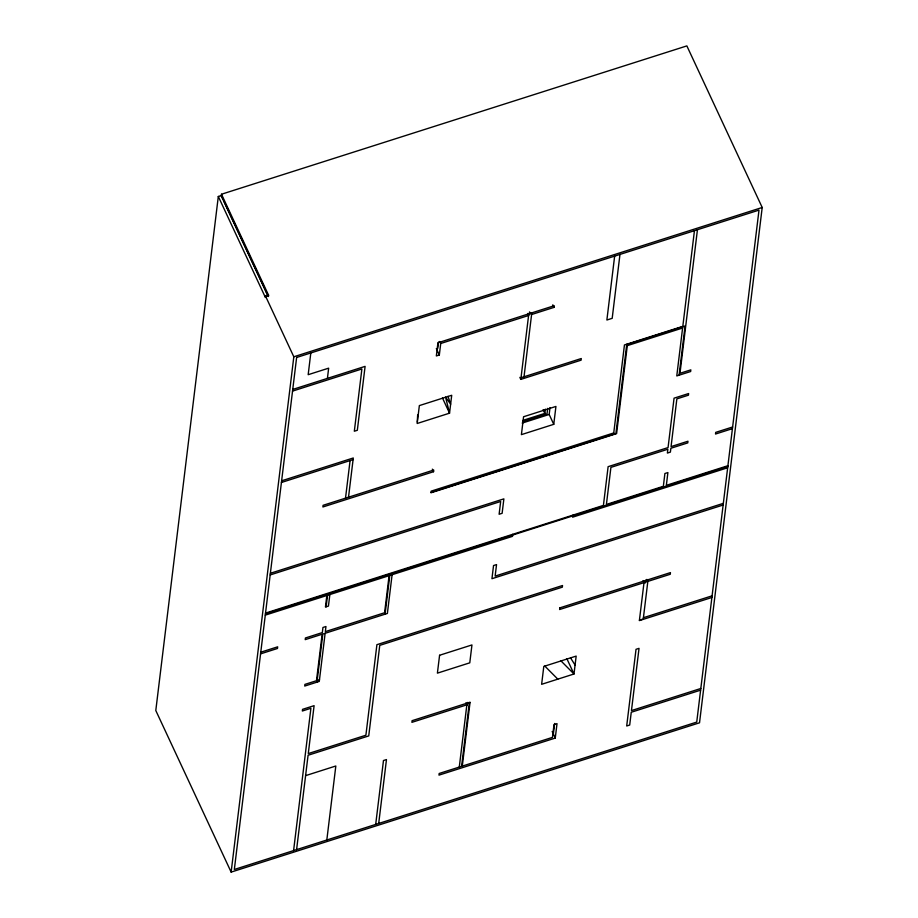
<?xml version="1.0" encoding="UTF-8"?>
<svg xmlns="http://www.w3.org/2000/svg" width="918" height="918" viewBox="0 0 918 918"><rect width="100%" height="100%" fill="white"/><g stroke="black" fill="none" stroke-linecap="round" stroke-linejoin="round"><path stroke-width="1.38" d="M417.254 422.062L417.667 414.97M221.318 195.523L218.312 196.475L155.796 710.521L231.141 872.1L699.527 722.799L762.204 207.479L686.859 45.9L221.479 194.237L221.318 195.523L268.412 296.503L268.572 295.229L221.479 194.237M268.572 295.229L265.566 296.193L265.405 297.466L218.312 196.475M231.141 872.1L293.817 356.781L265.566 296.193M310.812 352.96L308.173 374.693L328.655 368.164L327.416 378.388M293.588 850.596L310.904 708.283L302.343 711.014L302.55 709.35L314.105 705.667L308.276 753.586L365.892 735.226L376.908 644.677L562.539 585.512L562.332 587.164L379.754 645.365L368.738 735.915L308.081 755.25L296.594 849.643M316.974 682.143L322.826 634.028L387.385 613.453L392.101 574.725M326.131 606.809L327.692 594.026L389.243 574.404L384.585 612.742L325.339 631.63L325.959 626.512L322.952 627.476L322.333 632.582L305.419 637.976L305.224 639.639L322.126 634.246L316.481 680.708L304.914 684.392L304.719 686.056L319.28 681.408L325.133 633.294M329.849 594.566L328.449 606.064L325.442 607.028L326.992 594.244L265.44 613.867M345.512 498.164L350.079 460.595M348.519 497.212L353.292 457.979L281.619 480.814M326.819 840.004L335.827 766.002L305.602 775.641M385.078 614.188L389.943 574.186L727.813 466.482M375.691 824.421L383.472 760.529L386.467 759.565L378.698 823.469M437.76 348.392L438.54 342.012M530.65 312.51L531.591 314.53L554.013 307.381L554.22 305.717L437.932 342.793L436.337 355.954L439.332 354.991L440.732 343.493L439.791 341.473M433.537 471.714L433.732 470.05L323.09 505.313L322.884 506.977L433.537 471.714L432.332 469.132M459.287 767.069L467.01 703.544L470.016 702.591M467.319 705.265L467.664 702.431M461.593 766.335L469.327 702.809M462.293 766.105L470.062 702.201L412.102 720.676L411.907 722.34L466.86 704.829L465.919 702.809M521.022 377.734L581.289 358.525L581.083 360.177L520.816 379.386L528.745 314.208L531.751 313.256L524.017 376.77M529.193 314.736L529.537 311.902M512.737 534.299L512.485 536.353L389.783 575.46M523.099 420.318L544.856 413.387L545.372 409.13M547.69 408.349L547.013 413.926L523.237 421.511M553.761 424.323L555.941 406.433L523.57 416.749L521.401 434.639L553.761 424.323L549.171 414.466L550.008 407.592M572.843 515.147L572.591 517.19L727.664 467.767M553.37 734.033L554.656 723.464M555.264 738.072L557.019 723.636L554.013 724.589L552.452 737.372L439.171 773.484L438.976 775.136L555.264 738.072L552.177 731.474M614.647 256.111L606.878 320.015L612.191 318.328L619.971 254.424M613.591 434.214L624.447 344.95L682.808 326.349L694.444 230.682M626.764 344.204L615.909 433.48L431.012 492.415M645.274 582.964L645.618 580.165M682.751 326.728L676.773 375.932L690.646 371.515L690.841 369.851L679.974 373.316L697.439 229.729M679.079 375.198L685.069 325.993L627.453 344.353L616.598 433.629L430.967 492.794L431.173 491.141L613.752 432.94M293.817 356.781L762.204 207.479M292.739 389.439L365.1 366.374L357.331 430.278L354.325 431.231L361.887 368.99L292.532 391.102M440.732 343.493L528.584 315.494L527.643 313.474M627.304 345.638L682.602 328.013M281.424 482.478L353.086 459.631M522.193 423.072L549.171 414.466M270.374 573.291L503.879 498.864L502.123 513.3L499.117 514.264L500.666 501.48L270.167 574.943M732.621 426.996L715.707 432.378L715.512 434.042L732.415 428.649M265.531 613.098L603.413 505.405L608.118 466.677L668.063 447.571L674.064 398.171L688.626 393.535L688.431 395.188L676.864 398.882L671.058 446.618L687.972 441.225L687.766 442.889L670.863 448.271L670.392 452.104L667.386 453.067L667.856 449.235L610.918 467.377L606.408 504.441L663.347 486.299L664.896 473.516L667.902 472.563L666.353 485.335L727.905 465.713M265.279 615.14L326.842 595.518M327.531 595.3L389.094 575.678M723.327 503.362L495.146 576.091L496.546 564.581L493.54 565.545L491.945 578.707L723.132 505.015M260.769 652.205L277.684 646.823L277.477 648.475L260.574 653.868M317.169 680.49L319.487 679.745M643.426 617.711L712.081 595.828M639.433 620.212L643.266 618.984L647.833 581.415L646.892 579.396M711.886 597.492L639.376 620.591L644 582.643L643.059 580.624M700.813 688.489L631.458 710.589L639.031 648.349L636.025 649.313L626.696 725.989L629.702 725.036L631.251 712.253L700.606 690.152M560.99 660.903L573.991 673.996L541.631 684.312L543.8 666.422L576.171 656.095L573.991 673.996L566.934 658.849M544.81 666.066L557.811 679.148M570.491 657.793L575.081 665.045M552.82 304.799L554.013 307.381M543.112 409.657L544.856 413.387M519.875 377.367L520.816 379.386M436.325 348.553L439.332 354.991M442.476 398.022L449.545 413.169L417.174 423.485L419.354 405.595L451.713 395.279L449.545 413.169L445.563 397.104L450.635 404.218L448.018 396.369M221.272 195.901L223.154 199.94M223.762 201.237L267.953 295.998M296.629 357.481L234.342 869.484L696.728 722.099L759.002 210.107L296.629 357.481M439.584 655.257L437.404 673.146L469.775 662.83L471.955 644.941L439.584 655.257M559.819 607.877L559.613 609.529L670.266 574.266L670.461 572.602L559.819 607.877"/></g></svg>
